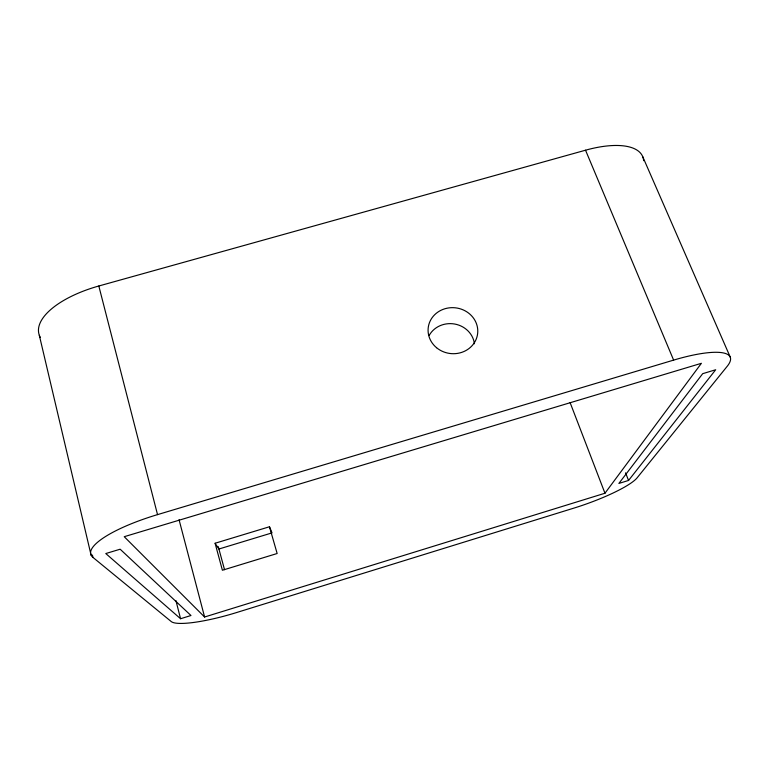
<?xml version="1.0" encoding="UTF-8"?>
<svg xmlns="http://www.w3.org/2000/svg" width="769" height="769" viewBox="0 0 769 769"><rect width="100%" height="100%" fill="white"/><g stroke="black" fill="none" stroke-linecap="round" stroke-linejoin="round"><path stroke-width="1.15" d="M604.963 493.237L701.395 363.304L124.232 536.695L204.592 617.007L604.963 493.237L570.117 402.629M628.552 480.452L715.689 369.754L702.693 373.676L618.882 483.432L628.552 480.452L625.562 472.829M180.561 618.728L190.981 615.508L120.156 549.21L105.776 553.545L180.561 618.728L175.918 600.56M215.089 543.25L269.467 526.765L272.034 532.879L218.915 549.018L215.089 543.25L222.395 570.242L277.148 553.507L269.467 526.765M92.962 557.41A83.283 20.811 -15.2 0 1 157.53 514.624L673.625 360.113A80.37 19.062 -21.4 0 1 727.214 366.284L637.145 477.799A58.329 10.526 -19.7 0 1 574.107 508.049L236.189 612.662A60.405 11.131 -16.3 0 1 171.285 621.592L92.962 557.41L92.415 555.074M40.267 337.36A78.284 33.403 -12.7 0 1 98.817 286.001L585.526 150.205A75.727 30.75 -24.1 0 1 643.653 160.702M642.721 156.674L730.29 357.21M585.526 150.205L673.625 360.113M218.29 546.701L224.529 569.685M179.062 519.738L204.592 617.007M98.817 286.001L157.53 514.624M39.325 335.322L91.078 555.093M429.14 335.495A24.06 22.339 7.3 0 1 454.767 324.047A24.06 22.339 7.3 0 1 474.435 343.772M436.571 347.723A24.877 22.993 7.1 0 0 477.309 335.582A24.877 22.993 7.1 0 0 444.895 308.754A24.877 22.993 7.1 0 0 436.571 347.723"/></g></svg>
